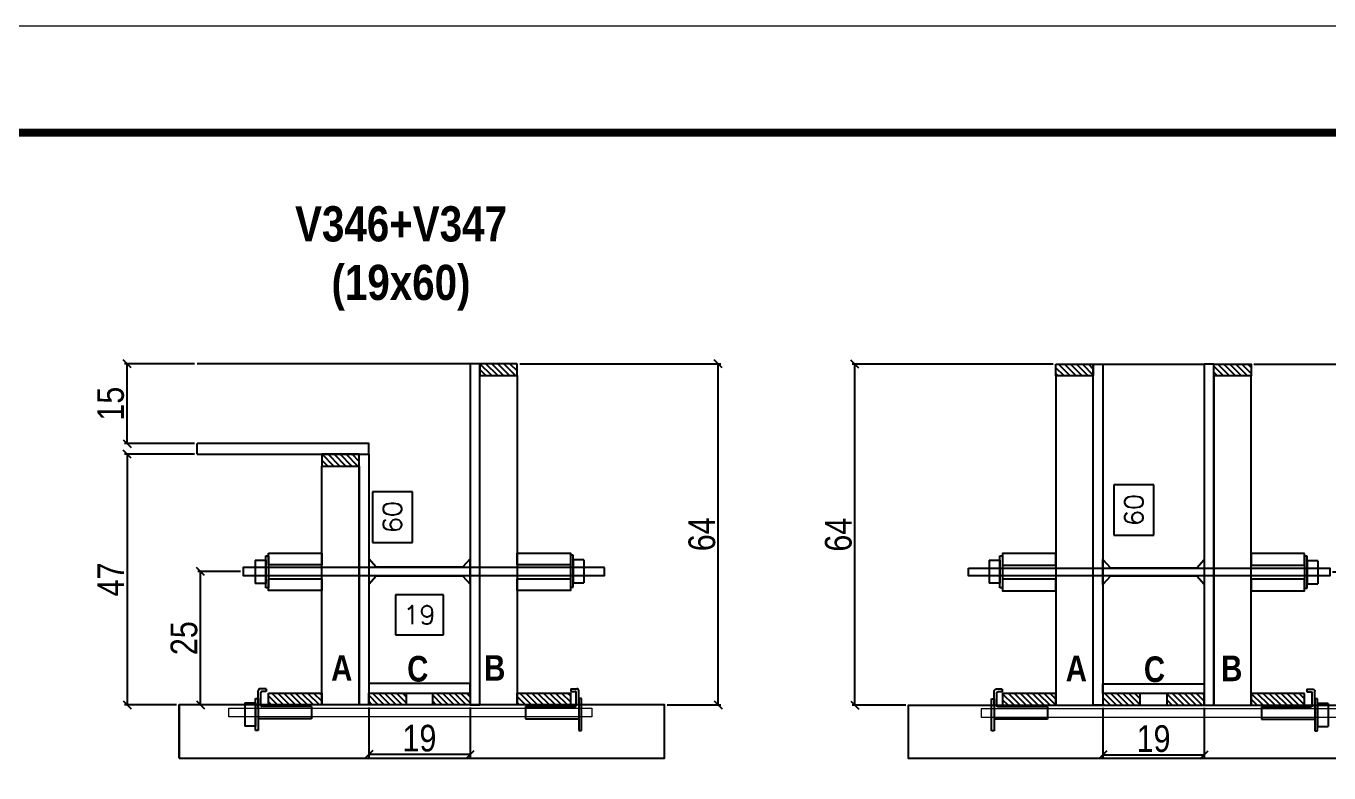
# Model space of a CAD drawing. Extents: x -3394 to 16474, y -5031 to 14397.
# Drawn here: x 6358.3 to 6846.9, y -1963.8 to -1683.5 of the extents above; entities that cross this region are included whole.
import ezdxf

# ---------------------------------------------------------------- set-up
doc = ezdxf.new("R2010")
doc.units = 0
doc.linetypes.add('DASHED', pattern=[0.75, 0.5, -0.25])
doc.layers.get('0').update_dxf_attribs({"linetype": 'CONTINUOUS'})
doc.layers.get('Defpoints').update_dxf_attribs({"linetype": 'CONTINUOUS'})
for name, color, linetype in [('1HACHURA MADEIRAS', 1, 'CONTINUOUS'), ('barrote', 251, 'CONTINUOUS'), ('COTA', 241, 'CONTINUOUS'), ('Cota Seção (2x)', 4, 'CONTINUOUS'), ('detalhes', 4, 'CONTINUOUS'), ('NOMENCLATURA', 7, 'CONTINUOUS'), ('Painéis', 200, 'CONTINUOUS'), ('presilha', 1, 'CONTINUOUS'), ('SARR_2.2x10', 60, 'CONTINUOUS'), ('SARR_2.2x7', 40, 'CONTINUOUS'), ('SARR_3.5x7', 81, 'CONTINUOUS'), ('Tubo de PVC', 51, 'CONTINUOUS')]:
    doc.layers.add(name, color=color, linetype=linetype)
for name, color, linetype, lineweight in [('CONCRETO', 251, 'CONTINUOUS', 25), ('Folhas', 255, 'CONTINUOUS', 9), ('SARRAFO DE PRESSAO', 251, 'DASHED', 9), ('SCO-___-LAJ', 2, 'CONTINUOUS', 0)]:
    doc.layers.add(name, color=color, linetype=linetype, lineweight=lineweight)
doc.styles.add('COTA TECNICA 2X', font='techl___.ttf', dxfattribs={"height": 10})
doc.styles.add('ROMANS', font='romans.shx')
doc.styles.add('TECNICA', font='techb___.ttf', dxfattribs={"height": 10})
doc.dimstyles.new('Cota Seção interna', dxfattribs={"dimtxt": 7, "dimasz": 6, "dimexe": 0.18, "dimexo": 2, "dimgap": -4, "dimtad": 3, "dimdec": 1, "dimlfac": 0.5, "dimzin": 12, "dimdsep": 46, "dimtxsty": 'ROMANS', "dimblk": 'ARCHTICK', "dimcen": 0.09, "dimse1": 1, "dimse2": 1, "dimsd1": 1, "dimsd2": 1, "dimclrd": 180, "dimclre": 5, "dimclrt": 1, "dimadec": 0, "dimazin": 3, "dimtfac": 1, "dimtdec": 1, "dimtofl": 0, "dimtmove": 0, "dimatfit": 3, "dimldrblk": 'ARCHTICK', "dimfxl": 1, "dimtolj": 1, "dimtzin": 0, "dimarcsym": 0})
doc.dimstyles.new('SECAO', dxfattribs={"dimscale": 0.333333, "dimtxt": 5, "dimasz": 9, "dimexe": 3, "dimexo": 3, "dimgap": 3, "dimtad": 1, "dimdec": 1, "dimlfac": 0.5, "dimzin": 12, "dimdsep": 46, "dimtxsty": 'COTA TECNICA 2X', "dimblk1": 'OBLIQUE', "dimblk2": 'OBLIQUE', "dimsah": 1, "dimcen": 0.9, "dimclrd": 4, "dimclre": 4, "dimclrt": 240, "dimadec": 1, "dimazin": 3, "dimtfac": 1, "dimtdec": 1, "dimtmove": 0, "dimatfit": 3, "dimfxl": 1, "dimtolj": 1, "dimtzin": 12, "dimarcsym": 0})

# ---------------------------------------------------------------- blocks, each defined once
blk = doc.blocks.new('9999999999')
at = {"layer": 'Folhas'}
blk.add_lwpolyline([(98138.98, 34190.21), (99623.98, 34190.21), (99623.98, 35240.21), (98138.98, 35240.21)], close=True, dxfattribs=at)
at = {"layer": 'Folhas', "color": 30, "const_width": 3}
blk.add_lwpolyline([(98213.98, 34230.21), (99583.98, 34230.21), (99583.98, 35200.21), (98213.98, 35200.21)], close=True, dxfattribs=at)
blk = doc.blocks.new('_Oblique')
at = {"color": 0, "linetype": 'ByBlock', "lineweight": -2}
blk.add_line((-0.5, -0.5), (0.5, 0.5), dxfattribs=at)
blk = doc.blocks.new('*D1970')
at = {"layer": 'COTA', "color": 4, "lineweight": -2, "transparency": 16777216}
for p, q in [((6486.86, -1939.24), (6486.86, -1957.92)), ((6524.86, -1939.24), (6524.86, -1957.92)), ((6524.86, -1956.92), (6486.86, -1956.92))]:
    blk.add_line(p, q, dxfattribs=at)
at = {"layer": 'Defpoints', "color": 0, "transparency": 16777216}
for p in [(6486.86, -1938.24), (6524.86, -1938.24), (6486.86, -1956.92)]:
    blk.add_point(p, dxfattribs=at)
at = {"layer": 'COTA', "color": 4, "lineweight": -2, "transparency": 16777216, "xscale": 3, "yscale": 3, "zscale": 3, "rotation": 180}
blk.add_blockref('_Oblique', (6486.86, -1956.92), dxfattribs=at)
at = {"layer": 'COTA', "color": 4, "lineweight": -2, "transparency": 16777216, "xscale": 3, "yscale": 3, "zscale": 3}
blk.add_blockref('_Oblique', (6524.86, -1956.92), dxfattribs=at)
at = {"layer": 'COTA', "color": 240, "transparency": 16777216, "insert": (6505.86, -1950.83), "char_height": 10, "attachment_point": 5, "style": 'COTA TECNICA 2X'}
blk.add_mtext('\\A1;19', dxfattribs=at)
blk = doc.blocks.new('PRESILHA METÁLICA 1')
at = {"layer": 'presilha'}
for p, q in [((6, 15.5), (7.5, 15.5)), ((6, -2.5), (6, 15.5)), ((7.5, 10.64), (7.5, 19.86)), ((7.5, 15.5), (7.5, -2.5)), ((12, 21), (8.64, 21)), ((9, 11.57), (9, 18.93)), ((12, 19.5), (9.57, 19.5)), ((12, 21), (12, 19.5)), ((0, 13), (6, 13)), ((0, 13), (0, 0)), ((6, 13), (6, 0)), ((37.5, 11), (9.57, 11)), ((37.5, 11), (37.5, 4.1)), ((6, 0), (0, 0)), ((37.5, 4.1), (7.5, 4.1)), ((7.5, -2.5), (6, -2.5))]:
    blk.add_line(p, q, dxfattribs=at)
for centre, radius, start, end in [((8.64, 19.86), 1.14, 90, 180), ((9.57, 18.93), 0.57, 90, 180), ((9.57, 11.57), 0.57, 180, 270)]:
    blk.add_arc(centre, radius, start, end, dxfattribs=at)
blk = doc.blocks.new('PRESILHA METÁLICA 2')
at = {"layer": 'presilha'}
for p, q in [((-5.25, 23.5), (-5.25, 22)), ((-5.25, 23.5), (-1.89, 23.5)), ((-5.25, 22), (-2.82, 22)), ((-0.75, 14.64), (-0.75, 22.36)), ((-2.25, 14.07), (-2.25, 21.43)), ((0.75, 18), (-0.75, 18)), ((-0.75, 18), (-0.75, 0)), ((0.75, 0), (0.75, 18)), ((-30.75, 13.5), (-30.75, 6.6)), ((-30.75, 13.5), (-2.82, 13.5)), ((-30.75, 6.6), (-0.75, 6.6)), ((-0.75, 0), (0.75, 0))]:
    blk.add_line(p, q, dxfattribs=at)
for centre, radius, start, end in [((-2.82, 21.43), 0.57, 0, 90), ((-1.89, 22.36), 1.14, 0, 90), ((-2.82, 14.07), 0.57, 270, 0)]:
    blk.add_arc(centre, radius, start, end, dxfattribs=at)
blk = doc.blocks.new('*D1971')
at = {"layer": 'COTA', "color": 4, "lineweight": -2, "transparency": 16777216}
for p, q in [((6421.56, -1844.24), (6395.2, -1844.24)), ((6396.2, -1844.24), (6396.2, -1938.24)), ((6414.8, -1938.24), (6395.2, -1938.24))]:
    blk.add_line(p, q, dxfattribs=at)
at = {"layer": 'Defpoints', "color": 0, "transparency": 16777216}
for p in [(6422.56, -1844.24), (6396.2, -1938.24), (6415.8, -1938.24)]:
    blk.add_point(p, dxfattribs=at)
at = {"layer": 'COTA', "color": 4, "lineweight": -2, "transparency": 16777216, "xscale": 3, "yscale": 3, "zscale": 3}
for p, rotation in [((6396.2, -1844.24), 90), ((6396.2, -1938.24), 270)]:
    blk.add_blockref('_Oblique', p, dxfattribs=dict(at, rotation=rotation))
at = {"layer": 'COTA', "color": 240, "transparency": 16777216, "insert": (6390.13, -1891.24), "char_height": 10, "attachment_point": 5, "rotation": 90, "style": 'COTA TECNICA 2X'}
blk.add_mtext('\\A1;47', dxfattribs=at)
blk = doc.blocks.new('*D1972')
at = {"layer": 'Cota Seção (2x)', "color": 180, "lineweight": -2, "transparency": 16777216}
for p, q in [((6503.23, -1858.3), (6488.23, -1858.3)), ((6488.23, -1858.3), (6488.23, -1877.3)), ((6503.23, -1877.3), (6503.23, -1858.3)), ((6488.23, -1877.3), (6503.23, -1877.3))]:
    blk.add_line(p, q, dxfattribs=at)
at = {"layer": 'Defpoints', "color": 0, "transparency": 16777216}
for p in [(6507.23, -1810.24), (6524.86, -1810.24), (6517.44, -1930.24)]:
    blk.add_point(p, dxfattribs=at)
at = {"layer": 'Cota Seção (2x)', "color": 1, "transparency": 16777216, "insert": (6495.73, -1867.8), "char_height": 7, "attachment_point": 5, "rotation": 90, "style": 'ROMANS'}
blk.add_mtext('\\A1;60', dxfattribs=at)
blk = doc.blocks.new('_ArchTick')
at = {"color": 0, "linetype": 'ByBlock', "const_width": 0.15}
blk.add_lwpolyline([(-0.5, -0.5), (0.5, 0.5)], dxfattribs=at)
blk = doc.blocks.new('*D1973')
at = {"layer": 'COTA', "color": 4, "lineweight": -2, "transparency": 16777216}
for p, q in [((6421.56, -1810.24), (6395.2, -1810.24)), ((6396.2, -1840.24), (6396.2, -1810.24)), ((6421.56, -1840.24), (6395.2, -1840.24))]:
    blk.add_line(p, q, dxfattribs=at)
at = {"layer": 'Defpoints', "color": 0, "transparency": 16777216}
for p in [(6396.2, -1810.24), (6422.56, -1810.24), (6422.56, -1840.24)]:
    blk.add_point(p, dxfattribs=at)
at = {"layer": 'COTA', "color": 4, "lineweight": -2, "transparency": 16777216, "xscale": 3, "yscale": 3, "zscale": 3}
for p, rotation in [((6396.2, -1810.24), 90), ((6396.2, -1840.24), 270)]:
    blk.add_blockref('_Oblique', p, dxfattribs=dict(at, rotation=rotation))
at = {"layer": 'COTA', "color": 240, "transparency": 16777216, "insert": (6390.09, -1825.24), "char_height": 10, "attachment_point": 5, "rotation": 90, "style": 'COTA TECNICA 2X'}
blk.add_mtext('\\A1;15', dxfattribs=at)
blk = doc.blocks.new('*D1974')
at = {"layer": 'COTA', "color": 4, "lineweight": -2, "transparency": 16777216}
for p, q in [((6543.46, -1810.24), (6618.93, -1810.24)), ((6617.93, -1938.24), (6617.93, -1810.24)), ((6598.72, -1938.24), (6618.93, -1938.24))]:
    blk.add_line(p, q, dxfattribs=at)
at = {"layer": 'Defpoints', "color": 0, "transparency": 16777216}
for p in [(6542.46, -1810.24), (6617.93, -1810.24), (6597.72, -1938.24)]:
    blk.add_point(p, dxfattribs=at)
at = {"layer": 'COTA', "color": 4, "lineweight": -2, "transparency": 16777216, "xscale": 3, "yscale": 3, "zscale": 3}
for p, rotation in [((6617.93, -1810.24), 90), ((6617.93, -1938.24), 270)]:
    blk.add_blockref('_Oblique', p, dxfattribs=dict(at, rotation=rotation))
at = {"layer": 'COTA', "color": 240, "transparency": 16777216, "insert": (6611.82, -1874.24), "char_height": 10, "attachment_point": 5, "rotation": 90, "style": 'COTA TECNICA 2X'}
blk.add_mtext('\\A1;64', dxfattribs=at)
blk = doc.blocks.new('*D1975')
at = {"layer": 'COTA', "color": 4, "lineweight": -2, "transparency": 16777216}
for p, q in [((6438.77, -1888.24), (6422.72, -1888.24)), ((6423.72, -1938.24), (6423.72, -1888.24)), ((6448.26, -1938.24), (6422.72, -1938.24))]:
    blk.add_line(p, q, dxfattribs=at)
at = {"layer": 'Defpoints', "color": 0, "transparency": 16777216}
for p in [(6423.72, -1888.24), (6439.77, -1888.24), (6449.26, -1938.24)]:
    blk.add_point(p, dxfattribs=at)
at = {"layer": 'COTA', "color": 4, "lineweight": -2, "transparency": 16777216, "xscale": 3, "yscale": 3, "zscale": 3}
for p, rotation in [((6423.72, -1888.24), 90), ((6423.72, -1938.24), 270)]:
    blk.add_blockref('_Oblique', p, dxfattribs=dict(at, rotation=rotation))
at = {"layer": 'COTA', "color": 240, "transparency": 16777216, "insert": (6417.61, -1913.24), "char_height": 10, "attachment_point": 5, "rotation": 90, "style": 'COTA TECNICA 2X'}
blk.add_mtext('\\A1;25', dxfattribs=at)
blk = doc.blocks.new('*D2034')
at = {"layer": 'Cota Seção (2x)', "color": 180, "lineweight": -2, "transparency": 16777216}
for p, q in [((6514.86, -1897.02), (6496.86, -1897.02)), ((6496.86, -1897.02), (6496.86, -1912.02)), ((6514.86, -1912.02), (6514.86, -1897.02)), ((6496.86, -1912.02), (6514.86, -1912.02))]:
    blk.add_line(p, q, dxfattribs=at)
at = {"layer": 'Defpoints', "color": 0, "transparency": 16777216}
for p in [(6524.86, -1916.02), (6486.86, -1930.24), (6524.86, -1930.24)]:
    blk.add_point(p, dxfattribs=at)
at = {"layer": 'Cota Seção (2x)', "color": 1, "transparency": 16777216, "insert": (6505.86, -1904.52), "char_height": 7, "attachment_point": 5, "style": 'ROMANS'}
blk.add_mtext('\\A1;19', dxfattribs=at)
blk = doc.blocks.new('*D1982')
at = {"layer": 'COTA', "color": 4, "lineweight": -2, "transparency": 16777216}
for p, q in [((6762.16, -1939.4), (6762.16, -1958.08)), ((6800.16, -1939.4), (6800.16, -1958.08)), ((6762.16, -1957.08), (6800.16, -1957.08))]:
    blk.add_line(p, q, dxfattribs=at)
at = {"layer": 'Defpoints', "color": 0, "transparency": 16777216}
for p in [(6762.16, -1938.4), (6800.16, -1938.4), (6800.16, -1957.08)]:
    blk.add_point(p, dxfattribs=at)
at = {"layer": 'COTA', "color": 4, "lineweight": -2, "transparency": 16777216, "xscale": 3, "yscale": 3, "zscale": 3, "rotation": 180}
blk.add_blockref('_Oblique', (6762.16, -1957.08), dxfattribs=at)
at = {"layer": 'COTA', "color": 4, "lineweight": -2, "transparency": 16777216, "xscale": 3, "yscale": 3, "zscale": 3}
blk.add_blockref('_Oblique', (6800.16, -1957.08), dxfattribs=at)
at = {"layer": 'COTA', "color": 240, "transparency": 16777216, "insert": (6781.16, -1950.99), "char_height": 10, "attachment_point": 5, "style": 'COTA TECNICA 2X'}
blk.add_mtext('\\A1;19', dxfattribs=at)
blk = doc.blocks.new('*D1983')
at = {"layer": 'COTA', "color": 4, "lineweight": -2, "transparency": 16777216}
for p, q in [((6818.76, -1810.4), (6891.81, -1810.4)), ((6890.81, -1810.4), (6890.81, -1938.4)), ((6872.22, -1938.4), (6891.81, -1938.4))]:
    blk.add_line(p, q, dxfattribs=at)
at = {"layer": 'Defpoints', "color": 0, "transparency": 16777216}
for p in [(6817.76, -1810.4), (6871.22, -1938.4), (6890.81, -1938.4)]:
    blk.add_point(p, dxfattribs=at)
at = {"layer": 'COTA', "color": 4, "lineweight": -2, "transparency": 16777216, "xscale": 3, "yscale": 3, "zscale": 3}
for p, rotation in [((6890.81, -1810.4), 90), ((6890.81, -1938.4), 270)]:
    blk.add_blockref('_Oblique', p, dxfattribs=dict(at, rotation=rotation))
at = {"layer": 'COTA', "color": 240, "transparency": 16777216, "insert": (6884.71, -1874.4), "char_height": 10, "attachment_point": 5, "rotation": 90, "style": 'COTA TECNICA 2X'}
blk.add_mtext('\\A1;64', dxfattribs=at)
blk = doc.blocks.new('*D1984')
at = {"layer": 'Cota Seção (2x)', "color": 180, "lineweight": -2, "transparency": 16777216}
for p, q in [((6781.31, -1855.64), (6766.31, -1855.64)), ((6766.31, -1855.64), (6766.31, -1874.64)), ((6781.31, -1874.64), (6781.31, -1855.64)), ((6766.31, -1874.64), (6781.31, -1874.64))]:
    blk.add_line(p, q, dxfattribs=at)
at = {"layer": 'Defpoints', "color": 0, "transparency": 16777216}
for p in [(6762.16, -1810.4), (6785.31, -1810.4), (6769.58, -1930.4)]:
    blk.add_point(p, dxfattribs=at)
at = {"layer": 'Cota Seção (2x)', "color": 1, "transparency": 16777216, "insert": (6773.81, -1865.14), "char_height": 7, "attachment_point": 5, "rotation": 90, "style": 'ROMANS'}
blk.add_mtext('\\A1;60', dxfattribs=at)
blk = doc.blocks.new('*D1985')
at = {"layer": 'COTA', "color": 4, "lineweight": -2, "transparency": 16777216}
for p, q in [((6743.56, -1810.4), (6668.09, -1810.4)), ((6669.09, -1938.4), (6669.09, -1810.4)), ((6688.3, -1938.4), (6668.09, -1938.4))]:
    blk.add_line(p, q, dxfattribs=at)
at = {"layer": 'Defpoints', "color": 0, "transparency": 16777216}
for p in [(6669.09, -1810.4), (6744.56, -1810.4), (6689.3, -1938.4)]:
    blk.add_point(p, dxfattribs=at)
at = {"layer": 'COTA', "color": 4, "lineweight": -2, "transparency": 16777216, "xscale": 3, "yscale": 3, "zscale": 3}
for p, rotation in [((6669.09, -1810.4), 90), ((6669.09, -1938.4), 270)]:
    blk.add_blockref('_Oblique', p, dxfattribs=dict(at, rotation=rotation))
at = {"layer": 'COTA', "color": 240, "transparency": 16777216, "insert": (6662.99, -1874.4), "char_height": 10, "attachment_point": 5, "rotation": 90, "style": 'COTA TECNICA 2X'}
blk.add_mtext('\\A1;64', dxfattribs=at)
blk = doc.blocks.new('*D1986')
at = {"layer": 'COTA', "color": 4, "lineweight": -2, "transparency": 16777216}
for p, q in [((6848.24, -1888.4), (6864.3, -1888.4)), ((6863.3, -1938.4), (6863.3, -1888.4)), ((6838.76, -1938.4), (6864.3, -1938.4))]:
    blk.add_line(p, q, dxfattribs=at)
at = {"layer": 'Defpoints', "color": 0, "transparency": 16777216}
for p in [(6847.24, -1888.4), (6863.3, -1888.4), (6837.76, -1938.4)]:
    blk.add_point(p, dxfattribs=at)
at = {"layer": 'COTA', "color": 4, "lineweight": -2, "transparency": 16777216, "xscale": 3, "yscale": 3, "zscale": 3}
for p, rotation in [((6863.3, -1888.4), 90), ((6863.3, -1938.4), 270)]:
    blk.add_blockref('_Oblique', p, dxfattribs=dict(at, rotation=rotation))
at = {"layer": 'COTA', "color": 240, "transparency": 16777216, "insert": (6857.19, -1913.4), "char_height": 10, "attachment_point": 5, "rotation": 90, "style": 'COTA TECNICA 2X'}
blk.add_mtext('\\A1;25', dxfattribs=at)

msp = doc.modelspace()

# ---------------------------------------------------------------- hatches: boundary and pattern name
at = {"layer": 'SARR_2.2x10'}
h = msp.add_hatch(dxfattribs=at)
h.set_pattern_fill('ANSI31', color=256, scale=0.5, angle=90)
h.set_pattern_definition([(135, (39547.0786, -125450.4099), (-1.122532015, -1.122532015), [])])
h.paths.add_polyline_path([(6449.26, -1933.84), (6449.26, -1938.24), (6469.26, -1938.24), (6469.26, -1933.84)])
h = msp.add_hatch(dxfattribs=at)
h.set_pattern_fill('ANSI31', color=256, scale=0.5, angle=90)
h.set_pattern_definition([(135, (39660.2786, -125450.4099), (-1.122532015, -1.122532015), [])])
h.paths.add_polyline_path([(6542.46, -1933.84), (6542.46, -1938.24), (6562.46, -1938.24), (6562.46, -1933.84)])
h = msp.add_hatch(dxfattribs=at)
h.set_pattern_fill('ANSI31', color=256, scale=0.5, angle=90)
h.set_pattern_definition([(135, (39935.5857, -125450.5745), (-1.122532015, -1.122532015), [])])
h.paths.add_polyline_path([(6744.56, -1934), (6744.56, -1938.4), (6724.56, -1938.4), (6724.56, -1934)])
h = msp.add_hatch(dxfattribs=at)
h.set_pattern_fill('ANSI31', color=256, scale=0.5, angle=90)
h.set_pattern_definition([(135, (39822.3857, -125450.5745), (-1.122532015, -1.122532015), [])])
h.paths.add_polyline_path([(6837.76, -1934), (6837.76, -1938.4), (6817.76, -1938.4), (6817.76, -1934)])
at = {"layer": 'SARR_2.2x7'}
h = msp.add_hatch(dxfattribs=at)
h.set_pattern_fill('ANSI31', color=256, scale=0.5, angle=90)
h.set_pattern_definition([(135, (39551.0786, -125326.8099), (-1.122532015, -1.122532015), [])])
h.paths.add_polyline_path([(6528.46, -1810.24), (6528.46, -1814.64), (6542.46, -1814.64), (6542.46, -1810.24)])
h = msp.add_hatch(dxfattribs=at)
h.set_pattern_fill('ANSI31', color=256, scale=0.5, angle=90)
h.set_pattern_definition([(135, (39826.3857, -125326.9745), (-1.122532015, -1.122532015), [])])
h.paths.add_polyline_path([(6758.56, -1810.4), (6758.56, -1814.8), (6744.56, -1814.8), (6744.56, -1810.4)])
h = msp.add_hatch(dxfattribs=at)
h.set_pattern_fill('ANSI31', color=256, scale=0.5, angle=90)
h.set_pattern_definition([(135, (39767.1857, -125326.9745), (-1.122532015, -1.122532015), [])])
h.paths.add_polyline_path([(6817.76, -1810.4), (6817.76, -1814.8), (6803.76, -1814.8), (6803.76, -1810.4)])
h = msp.add_hatch(dxfattribs=at)
h.set_pattern_fill('ANSI31', color=256, scale=0.5, angle=90)
h.set_pattern_definition([(135, (39491.8786, -125360.8099), (-1.122532015, -1.122532015), [])])
h.paths.add_polyline_path([(6469.26, -1844.24), (6469.26, -1848.64), (6483.26, -1848.64), (6483.26, -1844.24)])
h = msp.add_hatch(dxfattribs=at)
h.set_pattern_fill('ANSI31', color=256, scale=0.5, angle=90)
h.set_pattern_definition([(135, (39674.6786, -125450.4099), (-1.122532015, -1.122532015), [])])
h.paths.add_polyline_path([(6486.86, -1933.84), (6486.86, -1938.24), (6500.86, -1938.24), (6500.86, -1933.84)])
h = msp.add_hatch(dxfattribs=at)
h.set_pattern_fill('ANSI31', color=256, scale=0.5, angle=90)
h.set_pattern_definition([(135, (39698.6786, -125450.4099), (-1.122532015, -1.122532015), [])])
h.paths.add_polyline_path([(6510.86, -1933.84), (6510.86, -1938.24), (6524.86, -1938.24), (6524.86, -1933.84)])
h = msp.add_hatch(dxfattribs=at)
h.set_pattern_fill('ANSI31', color=256, scale=0.5, angle=90)
h.set_pattern_definition([(135, (39973.9857, -125450.5745), (-1.122532015, -1.122532015), [])])
h.paths.add_polyline_path([(6776.16, -1934), (6776.16, -1938.4), (6762.16, -1938.4), (6762.16, -1934)])
h = msp.add_hatch(dxfattribs=at)
h.set_pattern_fill('ANSI31', color=256, scale=0.5, angle=90)
h.set_pattern_definition([(135, (39949.9857, -125450.5745), (-1.122532015, -1.122532015), [])])
h.paths.add_polyline_path([(6800.16, -1934), (6800.16, -1938.4), (6786.16, -1938.4), (6786.16, -1934)])

# ---------------------------------------------------------------- linework, layer by layer
at = {"layer": '1HACHURA MADEIRAS'}
for points in [[(6449.26, -1881.33), (6469.26, -1881.33), (6469.26, -1885.73), (6449.26, -1885.73)], [(6837.76, -1881.5), (6817.76, -1881.5), (6817.76, -1885.9), (6837.76, -1885.9)], [(6449.26, -1890.93), (6469.26, -1890.93), (6469.26, -1895.33), (6449.26, -1895.33)], [(6837.76, -1891.1), (6817.76, -1891.1), (6817.76, -1895.5), (6837.76, -1895.5)]]:
    msp.add_lwpolyline(points, close=True, dxfattribs=at)
at = {"layer": '1HACHURA MADEIRAS', "elevation": 0}
for points in [[(6542.46, -1881.33), (6562.46, -1881.33), (6562.46, -1885.73), (6542.46, -1885.73)], [(6744.56, -1881.5), (6724.56, -1881.5), (6724.56, -1885.9), (6744.56, -1885.9)], [(6542.46, -1890.93), (6562.46, -1890.93), (6562.46, -1895.33), (6542.46, -1895.33)], [(6744.56, -1891.1), (6724.56, -1891.1), (6724.56, -1895.5), (6744.56, -1895.5)]]:
    msp.add_lwpolyline(points, close=True, dxfattribs=at)
at = {"layer": 'barrote', "elevation": 0}
for points in [[(6415.8, -1958.24), (6597.72, -1958.24), (6597.72, -1938.24), (6415.8, -1938.24)], [(6871.22, -1958.4), (6689.3, -1958.4), (6689.3, -1938.4), (6871.22, -1938.4)]]:
    msp.add_lwpolyline(points, close=True, dxfattribs=at)
at = {"layer": 'CONCRETO', "linetype": 'Continuous'}
for p, q in [((6524.86, -1810.24), (6422.56, -1810.24)), ((6762.16, -1810.4), (6800.16, -1810.4))]:
    msp.add_line(p, q, dxfattribs=at)
at = {"layer": 'detalhes', "color": 250}
msp.add_line((6415.8, -1958.24), (6415.8, -1938.24), dxfattribs=at)
at = {"layer": 'Painéis', "linetype": 'Continuous'}
msp.add_line((6422.56, -1844.24), (6422.56, -1840.24), dxfattribs=at)
at = {"layer": 'Painéis', "linetype": 'Continuous', "elevation": 0}
for points in [[(6528.46, -1938.24), (6528.46, -1810.24), (6524.86, -1810.24), (6524.86, -1938.24)], [(6758.56, -1938.4), (6758.56, -1810.4), (6762.16, -1810.4), (6762.16, -1938.4)], [(6803.76, -1938.4), (6803.76, -1810.4), (6800.16, -1810.4), (6800.16, -1938.4)], [(6483.26, -1938.24), (6483.26, -1844.24), (6486.86, -1844.24), (6486.86, -1938.24)], [(6524.86, -1930.24), (6486.86, -1930.24), (6486.86, -1933.84), (6524.86, -1933.84)], [(6762.16, -1930.4), (6800.16, -1930.4), (6800.16, -1934), (6762.16, -1934)]]:
    msp.add_lwpolyline(points, close=True, dxfattribs=at)
at = {"layer": 'Painéis', "linetype": 'Continuous'}
msp.add_lwpolyline([(6422.56, -1844.24), (6486.86, -1844.24), (6486.86, -1840.24), (6422.56, -1840.24)], dxfattribs=at)
at = {"layer": 'presilha'}
for p, q in [((6444.26, -1884, 0), (6448.26, -1884, 0)), ((6444.26, -1884, 0), (6444.26, -1892.66, 0)), ((6448.26, -1882.33, 0), (6449.26, -1882.33, 0)), ((6448.26, -1894.33, 0), (6448.26, -1882.33, 0)), ((6448.26, -1884, 0), (6448.26, -1892.66, 0)), ((6449.26, -1882.33, 0), (6449.26, -1894.33, 0)), ((6563.46, -1882.14), (6562.46, -1882.14)), ((6562.46, -1882.14), (6562.46, -1894.14)), ((6563.46, -1894.14), (6563.46, -1882.14)), ((6567.46, -1883.81), (6563.46, -1883.81)), ((6563.46, -1883.81), (6563.46, -1892.47)), ((6567.46, -1883.81), (6567.46, -1892.47)), ((6719.56, -1883.97), (6723.56, -1883.97)), ((6719.56, -1883.97), (6719.56, -1892.64)), ((6723.56, -1882.3), (6724.56, -1882.3)), ((6723.56, -1894.3), (6723.56, -1882.3)), ((6723.56, -1883.97), (6723.56, -1892.64)), ((6724.56, -1882.3), (6724.56, -1894.3)), ((6838.76, -1882.5, 0), (6837.76, -1882.5, 0)), ((6837.76, -1882.5, 0), (6837.76, -1894.5, 0)), ((6838.76, -1894.5, 0), (6838.76, -1882.5, 0)), ((6842.76, -1884.16, 0), (6838.76, -1884.16, 0)), ((6838.76, -1884.16, 0), (6838.76, -1892.83, 0)), ((6842.76, -1884.16, 0), (6842.76, -1892.83, 0)), ((6448.26, -1892.66, 0), (6444.26, -1892.66, 0)), ((6449.26, -1894.33, 0), (6448.26, -1894.33, 0)), ((6562.46, -1894.14), (6563.46, -1894.14)), ((6563.46, -1892.47), (6567.46, -1892.47)), ((6723.56, -1892.64), (6719.56, -1892.64)), ((6724.56, -1894.3), (6723.56, -1894.3)), ((6837.76, -1894.5, 0), (6838.76, -1894.5, 0)), ((6838.76, -1892.83, 0), (6842.76, -1892.83, 0))]:
    msp.add_line(p, q, dxfattribs=at)
at = {"layer": 'presilha', "elevation": 0}
for points in [[(6575.24, -1886.74), (6439.77, -1886.74), (6439.77, -1889.74), (6575.24, -1889.74)], [(6711.78, -1886.91), (6847.24, -1886.91), (6847.24, -1889.9), (6711.78, -1889.9)]]:
    msp.add_lwpolyline(points, close=True, dxfattribs=at)
at = {"layer": 'SARR_2.2x10', "elevation": 0}
for points in [[(6449.26, -1933.84), (6469.26, -1933.84), (6469.26, -1938.24), (6449.26, -1938.24)], [(6542.46, -1933.84), (6562.46, -1933.84), (6562.46, -1938.24), (6542.46, -1938.24)], [(6744.56, -1934), (6724.56, -1934), (6724.56, -1938.4), (6744.56, -1938.4)], [(6837.76, -1934), (6817.76, -1934), (6817.76, -1938.4), (6837.76, -1938.4)]]:
    msp.add_lwpolyline(points, close=True, dxfattribs=at)
at = {"layer": 'SARR_2.2x7', "elevation": 0}
for points in [[(6542.46, -1810.24), (6528.46, -1810.24), (6528.46, -1814.64), (6542.46, -1814.64)], [(6744.56, -1810.4), (6758.56, -1810.4), (6758.56, -1814.8), (6744.56, -1814.8)], [(6803.76, -1810.4), (6817.76, -1810.4), (6817.76, -1814.8), (6803.76, -1814.8)], [(6483.26, -1844.24), (6469.26, -1844.24), (6469.26, -1848.64), (6483.26, -1848.64)], [(6486.86, -1933.84), (6500.86, -1933.84), (6500.86, -1938.24), (6486.86, -1938.24)], [(6510.86, -1933.84), (6524.86, -1933.84), (6524.86, -1938.24), (6510.86, -1938.24)], [(6776.16, -1934), (6762.16, -1934), (6762.16, -1938.4), (6776.16, -1938.4)], [(6800.16, -1934), (6786.16, -1934), (6786.16, -1938.4), (6800.16, -1938.4)]]:
    msp.add_lwpolyline(points, close=True, dxfattribs=at)
at = {"layer": 'SARR_3.5x7', "elevation": 0}
for points in [[(6528.46, -1814.64), (6542.46, -1814.64), (6542.46, -1938.24), (6528.46, -1938.24)], [(6758.56, -1814.8), (6744.56, -1814.8), (6744.56, -1938.4), (6758.56, -1938.4)], [(6817.76, -1814.8), (6803.76, -1814.8), (6803.76, -1938.4), (6817.76, -1938.4)], [(6469.26, -1848.64), (6483.26, -1848.64), (6483.26, -1938.24), (6469.26, -1938.24)]]:
    msp.add_lwpolyline(points, close=True, dxfattribs=at)
at = {"layer": 'SCO-___-LAJ', "color": 1, "elevation": 0}
for points in [[(6434.4, -1939.57), (6570.57, -1939.57), (6570.57, -1942.77), (6434.4, -1942.77)], [(6852.62, -1939.74), (6716.45, -1939.74), (6716.45, -1942.94), (6852.62, -1942.94)]]:
    msp.add_lwpolyline(points, close=True, dxfattribs=at)
at = {"layer": 'Tubo de PVC', "elevation": 0}
for points in [[(6486.86, -1883.5), (6486.86, -1892.98), (6489.66, -1889.83), (6522.06, -1889.83), (6524.86, -1892.98), (6524.86, -1883.5), (6522.06, -1886.65), (6489.66, -1886.65)], [(6800.16, -1883.66), (6800.16, -1893.15), (6797.36, -1890), (6764.96, -1890), (6762.16, -1893.15), (6762.16, -1883.66), (6764.96, -1886.81), (6797.36, -1886.81)]]:
    msp.add_lwpolyline(points, close=True, dxfattribs=at)

# ---------------------------------------------------------------- block references
at = {"layer": 'presilha', "yscale": 0.6666666666666666, "zscale": 0.6666666666666666}
for name, p, xscale in [('PRESILHA METÁLICA 1', (6440.39, -1946.21), 0.6666666666666666), ('PRESILHA METÁLICA 2', (6566.13, -1947.87), 0.6666666666666666), ('PRESILHA METÁLICA 2', (6720.88, -1948.04), -0.6666666666666666), ('PRESILHA METÁLICA 1', (6846.63, -1946.37), -0.6666666666666666)]:
    msp.add_blockref(name, p, dxfattribs=dict(at, xscale=xscale))
at = {"layer": 'SARRAFO DE PRESSAO', "color": 6, "linetype": 'ByBlock'}
msp.add_blockref('9999999999', (-92281.77, -36923.7), dxfattribs=at)

# ---------------------------------------------------------------- texts
at = {"layer": 'detalhes', "style": 'TECNICA'}
for s, p in [('A', (6472.75, -1929.22)), ('C', (6501.27, -1929.53)), ('B', (6530.14, -1929.22)), ('A', (6748.23, -1929.39)), ('C', (6777.53, -1929.7)), ('B', (6806.5, -1929.39))]:
    msp.add_text(s, height=9.6, dxfattribs=at).set_placement(p)
at = {"layer": 'NOMENCLATURA', "insert": (6498.95, -1751.12), "char_height": 13.2, "attachment_point": 2, "style": 'TECNICA'}
msp.add_mtext_dynamic_manual_height_columns('V346+V347\\P(19x60)', width=13.2, gutter_width=1, heights=[0], dxfattribs=at)

# ---------------------------------------------------------------- dimensions: what is measured, and where the dimension line sits
at = {"layer": 'COTA'}
for base, p1, p2, angle, picture, middle in [((6396.2, -1810.24), (6422.56, -1840.24), (6422.56, -1810.24), 90, '*D1973', (6396.2, -1825.24)), ((6617.93, -1810.24), (6597.72, -1938.24), (6542.46, -1810.24), 90, '*D1974', (6617.93, -1874.24)), ((6669.09, -1810.4), (6689.3, -1938.4), (6744.56, -1810.4), 90, '*D1985', (6669.09, -1874.4)), ((6486.86, -1956.92), (6524.86, -1938.24), (6486.86, -1938.24), 180, '*D1970', (6505.86, -1956.92))]:
    dim = msp.add_linear_dim(base=base, p1=p1, p2=p2, angle=angle, dimstyle='SECAO', dxfattribs=at)
    dim.commit()
    dim.dimension.update_dxf_attribs({"geometry": picture, "text_midpoint": middle, "dimtype": 160})
for base, p1, p2, picture, middle in [((6890.81, -1938.4), (6817.76, -1810.4), (6871.22, -1938.4), '*D1983', (6884.71, -1874.4)), ((6396.2, -1938.24), (6422.56, -1844.24), (6415.8, -1938.24), '*D1971', (6390.13, -1891.24)), ((6423.72, -1888.24), (6449.26, -1938.24), (6439.77, -1888.24), '*D1975', (6417.61, -1913.24)), ((6863.3, -1888.4), (6837.76, -1938.4), (6847.24, -1888.4), '*D1986', (6857.19, -1913.4))]:
    dim = msp.add_linear_dim(base=base, p1=p1, p2=p2, angle=90, dimstyle='SECAO', dxfattribs=at)
    dim.commit()
    dim.dimension.update_dxf_attribs({"geometry": picture, "text_midpoint": middle})
dim = msp.add_linear_dim(base=(6800.16, -1957.08), p1=(6762.16, -1938.4), p2=(6800.16, -1938.4), dimstyle='SECAO', dxfattribs=at)
dim.commit()
dim.dimension.update_dxf_attribs({"geometry": '*D1982', "text_midpoint": (6781.16, -1957.08), "dimtype": 160})
at = {"layer": 'Cota Seção (2x)'}
for base, p1, p2, picture, middle in [((6507.23, -1810.24), (6517.44, -1930.24), (6524.86, -1810.24), '*D1972', (6507.23, -1867.8)), ((6785.31, -1810.4), (6769.58, -1930.4), (6762.16, -1810.4), '*D1984', (6785.31, -1865.14))]:
    dim = msp.add_linear_dim(base=base, p1=p1, p2=p2, angle=90, dimstyle='Cota Seção interna', dxfattribs=at)
    dim.commit()
    dim.dimension.update_dxf_attribs({"geometry": picture, "text_midpoint": middle, "dimtype": 160})
dim = msp.add_linear_dim(base=(6524.86, -1916.02), p1=(6486.86, -1930.24), p2=(6524.86, -1930.24), angle=180, dimstyle='Cota Seção interna', dxfattribs=at)
dim.commit()
dim.dimension.update_dxf_attribs({"geometry": '*D2034', "text_midpoint": (6505.86, -1904.52)})

doc.saveas('drawing.dxf')
